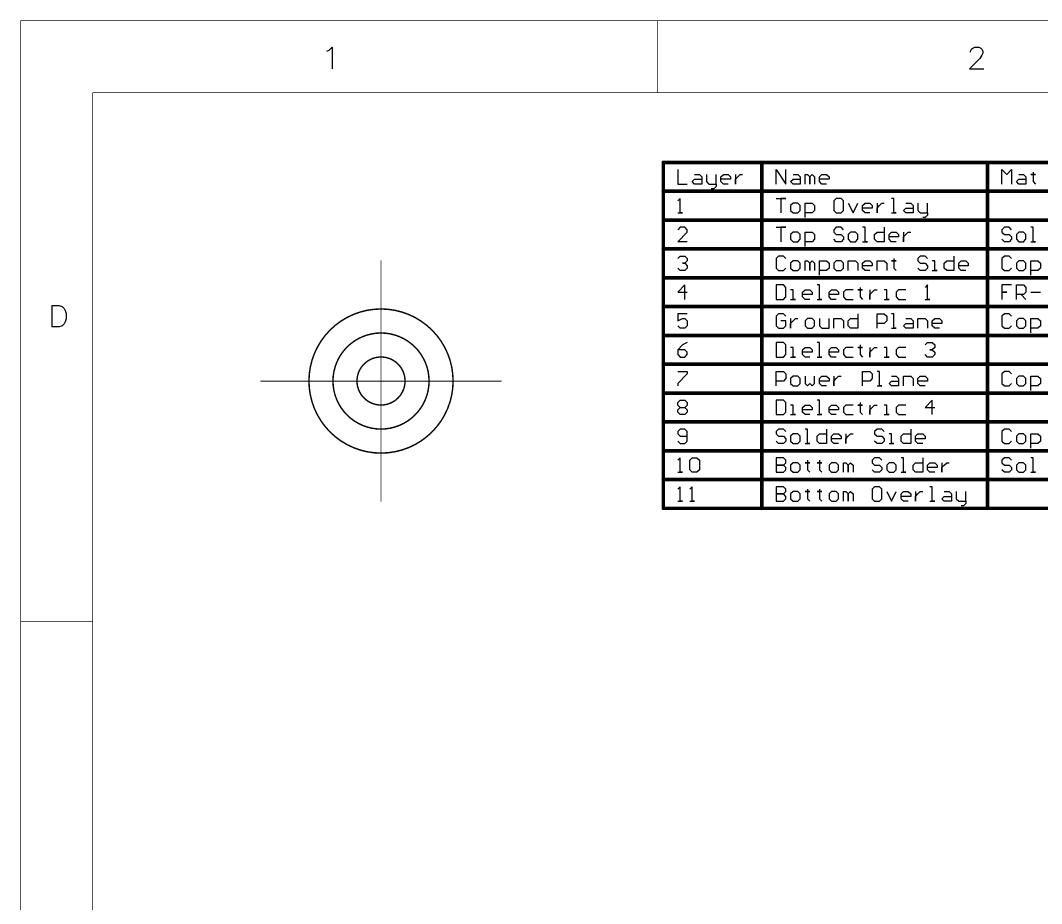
# Model space of a CAD drawing. Header units: millimetres. Extents: x 1.5 to 17.5, y 1 to 11.2.
# Drawn here: x 1.499 to 5.75, y 7.325 to 11.001 of the extents above; entities that cross this region are included whole.
import ezdxf

# ---------------------------------------------------------------- set-up
doc = ezdxf.new("R2010")
doc.units = ezdxf.units.MM
doc.header["$MEASUREMENT"] = 0
for name, color, linetype in [('Mechanical10', 56, 'Continuous'), ('Mechanical16', 56, 'Continuous'), ('TopLayer', 1, 'Continuous')]:
    doc.layers.add(name, color=color, linetype=linetype)

msp = doc.modelspace()

# ---------------------------------------------------------------- linework, layer by layer
at = {"layer": 'Mechanical10', "const_width": 0.004}
for points in [[(3, 9.5), (3, 10)], [(2.5, 9.5), (3, 9.5)], [(3, 9), (3, 9.5)], [(3, 9.5), (3.5, 9.5)]]:
    msp.add_lwpolyline(points, dxfattribs=at)
at = {"layer": 'Mechanical10'}
for points, const_width in [([(2.999, 10, 1), (3.001, 10, 1)], 0.002), ([(3.3, 9.5, 1), (2.7, 9.5, 1)], 0.006), ([(3.2, 9.5, 1), (2.8, 9.5, 1)], 0.006), ([(3.1, 9.5, 1), (2.9, 9.5, 1)], 0.006), ([(2.499, 9.5, 1), (2.501, 9.5, 1)], 0.002), ([(2.6985, 9.5, 1), (2.7015, 9.5, 1)], 0.003), ([(2.7985, 9.5, 1), (2.8015, 9.5, 1)], 0.003), ([(2.8985, 9.5, 1), (2.9015, 9.5, 1)], 0.003), ([(2.999, 9.5, 1), (3.001, 9.5, 1)], 0.002), ([(2.999, 9.5, 1), (3.001, 9.5, 1)], 0.002), ([(2.999, 9.5, 1), (3.001, 9.5, 1)], 0.002), ([(2.999, 9.5, 1), (3.001, 9.5, 1)], 0.002), ([(3.0985, 9.5, 1), (3.1015, 9.5, 1)], 0.003), ([(3.1985, 9.5, 1), (3.2015, 9.5, 1)], 0.003), ([(3.2985, 9.5, 1), (3.3015, 9.5, 1)], 0.003), ([(3.499, 9.5, 1), (3.501, 9.5, 1)], 0.002), ([(2.999, 9, 1), (3.001, 9, 1)], 0.002)]:
    msp.add_lwpolyline(points, format="xyb", close=True, dxfattribs=dict(at, const_width=const_width))
at = {"layer": 'Mechanical16'}
for p, q in [((2.7836, 10.8771), (2.7964, 10.89)), ((2.7964, 10.89), (2.7964, 10.8)), ((5.4586, 10.8814), (5.4629, 10.8857)), ((5.4629, 10.8857), (5.4714, 10.89)), ((5.4714, 10.89), (5.4886, 10.89)), ((5.4886, 10.89), (5.4971, 10.8857)), ((5.4971, 10.8857), (5.5014, 10.8814)), ((2.775, 10.8728), (2.7836, 10.8771)), ((5.4928, 10.8428), (5.45, 10.8)), ((5.4543, 10.8728), (5.4586, 10.8814)), ((5.4543, 10.8686), (5.4543, 10.8728)), ((5.5014, 10.8557), (5.4928, 10.8428)), ((5.5014, 10.8814), (5.5057, 10.8728)), ((5.5057, 10.8643), (5.5014, 10.8557)), ((5.5057, 10.8728), (5.5057, 10.8643)), ((5.45, 10.8), (5.51, 10.8)), ((1.63, 9.815), (1.63, 9.725)), ((1.63, 9.815), (1.66, 9.815)), ((1.66, 9.815), (1.6728, 9.8107)), ((1.6728, 9.8107), (1.6814, 9.8021)), ((1.6814, 9.8021), (1.6857, 9.7936)), ((1.6857, 9.7936), (1.69, 9.7807)), ((1.69, 9.7807), (1.69, 9.7593)), ((1.6814, 9.7379), (1.6728, 9.7293)), ((1.6857, 9.7464), (1.6814, 9.7379)), ((1.69, 9.7593), (1.6857, 9.7464)), ((1.66, 9.725), (1.63, 9.725)), ((1.6728, 9.7293), (1.66, 9.725))]:
    msp.add_line(p, q, dxfattribs=at)
at = {"layer": 'Mechanical16', "const_width": 0.002}
for points in [[(1.5, 11), (17.5, 11)], [(1.5, 1), (1.5, 11)], [(4.15, 10.7), (4.15, 11)], [(1.8, 10.7), (17.2, 10.7)], [(1.8, 1.3), (1.8, 10.7)], [(1.5, 8.5), (1.8, 8.5)]]:
    msp.add_lwpolyline(points, dxfattribs=at)
at = {"layer": 'Mechanical16', "const_width": 0.001}
for points in [[(1.4995, 11, 1), (1.5005, 11, 1)], [(1.4995, 11, 1), (1.5005, 11, 1)], [(4.1495, 11, 1), (4.1505, 11, 1)], [(1.7995, 10.7, 1), (1.8005, 10.7, 1)], [(1.7995, 10.7, 1), (1.8005, 10.7, 1)], [(4.1495, 10.7, 1), (4.1505, 10.7, 1)], [(1.4995, 8.5, 1), (1.5005, 8.5, 1)], [(1.7995, 8.5, 1), (1.8005, 8.5, 1)]]:
    msp.add_lwpolyline(points, format="xyb", close=True, dxfattribs=at)
at = {"layer": 'TopLayer'}
for p, q in [((4.2351, 10.38), (4.2351, 10.32)), ((4.645, 10.32), (4.645, 10.38)), ((4.645, 10.38), (4.685, 10.32)), ((4.685, 10.32), (4.685, 10.38)), ((5.5847, 10.32), (5.5847, 10.38)), ((5.5847, 10.38), (5.6047, 10.36)), ((5.6047, 10.36), (5.6247, 10.38)), ((5.6247, 10.38), (5.6247, 10.32)), ((4.2951, 10.33), (4.3051, 10.34)), ((4.3051, 10.32), (4.2951, 10.33)), ((4.3051, 10.36), (4.3251, 10.36)), ((4.3051, 10.34), (4.3351, 10.34)), ((4.3251, 10.36), (4.3351, 10.35)), ((4.3351, 10.35), (4.3351, 10.32)), ((4.355, 10.36), (4.355, 10.33)), ((4.355, 10.33), (4.365, 10.32)), ((4.395, 10.32), (4.395, 10.36)), ((4.415, 10.35), (4.425, 10.36)), ((4.415, 10.33), (4.415, 10.35)), ((4.455, 10.34), (4.415, 10.34)), ((4.425, 10.32), (4.415, 10.33)), ((4.425, 10.36), (4.445, 10.36)), ((4.445, 10.36), (4.455, 10.35)), ((4.455, 10.35), (4.455, 10.34)), ((4.475, 10.36), (4.475, 10.32)), ((4.475, 10.34), (4.485, 10.35)), ((4.475, 10.32), (4.475, 10.34)), ((4.485, 10.35), (4.495, 10.36)), ((4.495, 10.36), (4.505, 10.36)), ((4.705, 10.33), (4.715, 10.34)), ((4.715, 10.32), (4.705, 10.33)), ((4.715, 10.36), (4.735, 10.36)), ((4.715, 10.34), (4.745, 10.34)), ((4.735, 10.36), (4.745, 10.35)), ((4.745, 10.35), (4.745, 10.32)), ((4.765, 10.32), (4.765, 10.36)), ((4.765, 10.36), (4.775, 10.36)), ((4.775, 10.36), (4.785, 10.35)), ((4.785, 10.35), (4.795, 10.36)), ((4.785, 10.35), (4.785, 10.32)), ((4.785, 10.32), (4.785, 10.35)), ((4.795, 10.36), (4.8049, 10.35)), ((4.8049, 10.35), (4.8049, 10.32)), ((4.8249, 10.35), (4.8349, 10.36)), ((4.8249, 10.33), (4.8249, 10.35)), ((4.8649, 10.34), (4.8249, 10.34)), ((4.8349, 10.32), (4.8249, 10.33)), ((4.8349, 10.36), (4.8549, 10.36)), ((4.8549, 10.36), (4.8649, 10.35)), ((4.8649, 10.35), (4.8649, 10.34)), ((5.6447, 10.33), (5.6547, 10.34)), ((5.6547, 10.32), (5.6447, 10.33)), ((5.6547, 10.36), (5.6747, 10.36)), ((5.6547, 10.34), (5.6847, 10.34)), ((5.6747, 10.36), (5.6847, 10.35)), ((5.6847, 10.35), (5.6847, 10.32)), ((5.7147, 10.36), (5.7047, 10.36)), ((5.7047, 10.36), (5.7247, 10.36)), ((5.7147, 10.37), (5.7147, 10.36)), ((5.7247, 10.36), (5.7147, 10.36)), ((5.7147, 10.36), (5.7147, 10.33)), ((5.7147, 10.33), (5.7247, 10.32)), ((4.2351, 10.32), (4.2751, 10.32)), ((4.3351, 10.32), (4.3051, 10.32)), ((4.365, 10.32), (4.395, 10.32)), ((4.385, 10.3), (4.375, 10.3)), ((4.395, 10.31), (4.385, 10.3)), ((4.395, 10.32), (4.395, 10.31)), ((4.445, 10.32), (4.425, 10.32)), ((4.745, 10.32), (4.715, 10.32)), ((4.8549, 10.32), (4.8349, 10.32)), ((5.6847, 10.32), (5.6547, 10.32)), ((4.2451, 10.26), (4.2351, 10.25)), ((4.2451, 10.2), (4.2451, 10.26)), ((4.645, 10.26), (4.685, 10.26)), ((4.685, 10.26), (4.665, 10.26)), ((4.665, 10.26), (4.665, 10.2)), ((4.8949, 10.26), (4.8849, 10.25)), ((4.8849, 10.25), (4.8849, 10.21)), ((4.9149, 10.26), (4.8949, 10.26)), ((4.9249, 10.25), (4.9149, 10.26)), ((4.9249, 10.21), (4.9249, 10.25)), ((5.1348, 10.26), (5.1248, 10.26)), ((5.1348, 10.2), (5.1348, 10.26)), ((4.715, 10.24), (4.705, 10.23)), ((4.705, 10.23), (4.705, 10.21)), ((4.705, 10.21), (4.715, 10.2)), ((4.735, 10.24), (4.715, 10.24)), ((4.745, 10.23), (4.735, 10.24)), ((4.735, 10.2), (4.745, 10.21)), ((4.745, 10.21), (4.745, 10.23)), ((4.765, 10.18), (4.765, 10.24)), ((4.765, 10.24), (4.795, 10.24)), ((4.795, 10.24), (4.8049, 10.23)), ((4.8049, 10.21), (4.795, 10.2)), ((4.8049, 10.23), (4.8049, 10.21)), ((4.8849, 10.21), (4.8949, 10.2)), ((4.9149, 10.2), (4.9249, 10.21)), ((4.9449, 10.24), (4.9649, 10.2)), ((4.9649, 10.2), (4.9849, 10.24)), ((5.0049, 10.23), (5.0149, 10.24)), ((5.0049, 10.21), (5.0049, 10.23)), ((5.0449, 10.22), (5.0049, 10.22)), ((5.0149, 10.2), (5.0049, 10.21)), ((5.0149, 10.24), (5.0349, 10.24)), ((5.0349, 10.24), (5.0449, 10.23)), ((5.0449, 10.23), (5.0449, 10.22)), ((5.0649, 10.24), (5.0649, 10.2)), ((5.0649, 10.22), (5.0749, 10.23)), ((5.0649, 10.2), (5.0649, 10.22)), ((5.0749, 10.23), (5.0849, 10.24)), ((5.0849, 10.24), (5.0949, 10.24)), ((5.1748, 10.21), (5.1848, 10.22)), ((5.1848, 10.2), (5.1748, 10.21)), ((5.1848, 10.24), (5.2048, 10.24)), ((5.1848, 10.22), (5.2148, 10.22)), ((5.2048, 10.24), (5.2148, 10.23)), ((5.2148, 10.23), (5.2148, 10.2)), ((5.2348, 10.24), (5.2348, 10.21)), ((5.2348, 10.21), (5.2448, 10.2)), ((5.2748, 10.2), (5.2748, 10.24)), ((4.2351, 10.2), (4.2551, 10.2)), ((4.2551, 10.2), (4.2451, 10.2)), ((4.715, 10.2), (4.735, 10.2)), ((4.795, 10.2), (4.765, 10.2)), ((4.8949, 10.2), (4.9149, 10.2)), ((5.0349, 10.2), (5.0149, 10.2)), ((5.1248, 10.2), (5.1448, 10.2)), ((5.1448, 10.2), (5.1348, 10.2)), ((5.2148, 10.2), (5.1848, 10.2)), ((5.2448, 10.2), (5.2748, 10.2)), ((5.2648, 10.18), (5.2548, 10.18)), ((5.2748, 10.19), (5.2648, 10.18)), ((5.2748, 10.2), (5.2748, 10.19)), ((4.2451, 10.14), (4.2351, 10.13)), ((4.2351, 10.08), (4.2751, 10.12)), ((4.2651, 10.14), (4.2451, 10.14)), ((4.2751, 10.13), (4.2651, 10.14)), ((4.2751, 10.12), (4.2751, 10.13)), ((4.645, 10.14), (4.685, 10.14)), ((4.685, 10.14), (4.665, 10.14)), ((4.665, 10.14), (4.665, 10.08)), ((4.715, 10.12), (4.705, 10.11)), ((4.735, 10.12), (4.715, 10.12)), ((4.745, 10.11), (4.735, 10.12)), ((4.765, 10.06), (4.765, 10.12)), ((4.765, 10.12), (4.795, 10.12)), ((4.795, 10.12), (4.8049, 10.11)), ((4.8949, 10.14), (4.8849, 10.13)), ((4.8849, 10.13), (4.8849, 10.12)), ((4.8849, 10.12), (4.8949, 10.11)), ((4.9149, 10.14), (4.8949, 10.14)), ((4.9249, 10.13), (4.9149, 10.14)), ((4.9549, 10.12), (4.9449, 10.11)), ((4.9749, 10.12), (4.9549, 10.12)), ((4.9849, 10.11), (4.9749, 10.12)), ((5.0149, 10.14), (5.0049, 10.14)), ((5.0149, 10.08), (5.0149, 10.14)), ((5.0549, 10.11), (5.0649, 10.12)), ((5.0649, 10.12), (5.0949, 10.12)), ((5.0949, 10.14), (5.0949, 10.08)), ((5.1148, 10.11), (5.1248, 10.12)), ((5.1248, 10.12), (5.1448, 10.12)), ((5.1448, 10.12), (5.1548, 10.11)), ((5.1748, 10.12), (5.1748, 10.08)), ((5.1848, 10.11), (5.1948, 10.12)), ((5.1948, 10.12), (5.2048, 10.12)), ((5.5947, 10.14), (5.5847, 10.13)), ((5.5847, 10.13), (5.5847, 10.12)), ((5.5847, 10.12), (5.5947, 10.11)), ((5.6147, 10.14), (5.5947, 10.14)), ((5.6247, 10.13), (5.6147, 10.14)), ((5.6547, 10.12), (5.6447, 10.11)), ((5.6747, 10.12), (5.6547, 10.12)), ((5.6847, 10.11), (5.6747, 10.12)), ((5.7147, 10.14), (5.7047, 10.14)), ((5.7147, 10.08), (5.7147, 10.14)), ((4.2751, 10.08), (4.2351, 10.08)), ((4.705, 10.11), (4.705, 10.09)), ((4.705, 10.09), (4.715, 10.08)), ((4.715, 10.08), (4.735, 10.08)), ((4.735, 10.08), (4.745, 10.09)), ((4.745, 10.09), (4.745, 10.11)), ((4.795, 10.08), (4.765, 10.08)), ((4.8049, 10.09), (4.795, 10.08)), ((4.8049, 10.11), (4.8049, 10.09)), ((4.8949, 10.08), (4.8849, 10.09)), ((4.8949, 10.11), (4.9149, 10.11)), ((4.9149, 10.08), (4.8949, 10.08)), ((4.9149, 10.11), (4.9249, 10.1)), ((4.9249, 10.09), (4.9149, 10.08)), ((4.9249, 10.1), (4.9249, 10.09)), ((4.9449, 10.11), (4.9449, 10.09)), ((4.9449, 10.09), (4.9549, 10.08)), ((4.9549, 10.08), (4.9749, 10.08)), ((4.9749, 10.08), (4.9849, 10.09)), ((4.9849, 10.09), (4.9849, 10.11)), ((5.0049, 10.08), (5.0249, 10.08)), ((5.0249, 10.08), (5.0149, 10.08)), ((5.0549, 10.09), (5.0549, 10.11)), ((5.0649, 10.08), (5.0549, 10.09)), ((5.0949, 10.08), (5.0649, 10.08)), ((5.1148, 10.09), (5.1148, 10.11)), ((5.1548, 10.1), (5.1148, 10.1)), ((5.1248, 10.08), (5.1148, 10.09)), ((5.1448, 10.08), (5.1248, 10.08)), ((5.1548, 10.11), (5.1548, 10.1)), ((5.1748, 10.1), (5.1848, 10.11)), ((5.1748, 10.08), (5.1748, 10.1)), ((5.5947, 10.08), (5.5847, 10.09)), ((5.5947, 10.11), (5.6147, 10.11)), ((5.6147, 10.08), (5.5947, 10.08)), ((5.6147, 10.11), (5.6247, 10.1)), ((5.6247, 10.09), (5.6147, 10.08)), ((5.6247, 10.1), (5.6247, 10.09)), ((5.6447, 10.11), (5.6447, 10.09)), ((5.6447, 10.09), (5.6547, 10.08)), ((5.6547, 10.08), (5.6747, 10.08)), ((5.6747, 10.08), (5.6847, 10.09)), ((5.6847, 10.09), (5.6847, 10.11)), ((5.7047, 10.08), (5.7247, 10.08)), ((5.7247, 10.08), (5.7147, 10.08)), ((4.2351, 10.01), (4.2451, 10.02)), ((4.2451, 10.02), (4.2651, 10.02)), ((4.2651, 9.99), (4.2551, 9.99)), ((4.2551, 9.99), (4.2651, 9.99)), ((4.2651, 10.02), (4.2751, 10.01)), ((4.2751, 10), (4.2651, 9.99)), ((4.2651, 9.99), (4.2751, 9.98)), ((4.2751, 10.01), (4.2751, 10)), ((4.655, 10.02), (4.645, 10.01)), ((4.645, 10.01), (4.645, 9.97)), ((4.675, 10.02), (4.655, 10.02)), ((4.685, 10.01), (4.675, 10.02)), ((4.715, 10), (4.705, 9.99)), ((4.705, 9.99), (4.705, 9.97)), ((4.735, 10), (4.715, 10)), ((4.745, 9.99), (4.735, 10)), ((4.745, 9.97), (4.745, 9.99)), ((4.765, 9.96), (4.765, 10)), ((4.765, 10), (4.775, 10)), ((4.775, 10), (4.785, 9.99)), ((4.785, 9.99), (4.795, 10)), ((4.785, 9.99), (4.785, 9.96)), ((4.785, 9.96), (4.785, 9.99)), ((4.795, 10), (4.8049, 9.99)), ((4.8049, 9.99), (4.8049, 9.96)), ((4.8249, 9.94), (4.8249, 10)), ((4.8249, 10), (4.8549, 10)), ((4.8549, 10), (4.8649, 9.99)), ((4.8649, 9.99), (4.8649, 9.97)), ((4.8949, 10), (4.8849, 9.99)), ((4.8849, 9.99), (4.8849, 9.97)), ((4.9149, 10), (4.8949, 10)), ((4.9249, 9.99), (4.9149, 10)), ((4.9249, 9.97), (4.9249, 9.99)), ((4.9449, 9.96), (4.9449, 10)), ((4.9449, 10), (4.9749, 10)), ((4.9749, 10), (4.9849, 9.99)), ((4.9849, 9.99), (4.9849, 9.96)), ((5.0049, 9.99), (5.0149, 10)), ((5.0049, 9.97), (5.0049, 9.99)), ((5.0149, 10), (5.0349, 10)), ((5.0349, 10), (5.0449, 9.99)), ((5.0449, 9.99), (5.0449, 9.98)), ((5.0649, 9.96), (5.0649, 10)), ((5.0649, 10), (5.0949, 10)), ((5.0949, 10), (5.1049, 9.99)), ((5.1049, 9.99), (5.1049, 9.96)), ((5.1348, 10), (5.1248, 10)), ((5.1248, 10), (5.1448, 10)), ((5.1348, 10.01), (5.1348, 10)), ((5.1448, 10), (5.1348, 10)), ((5.1348, 10), (5.1348, 9.97)), ((5.2448, 10.02), (5.2348, 10.01)), ((5.2348, 10.01), (5.2348, 10)), ((5.2348, 10), (5.2448, 9.99)), ((5.2648, 10.02), (5.2448, 10.02)), ((5.2448, 9.99), (5.2648, 9.99)), ((5.2748, 10.01), (5.2648, 10.02)), ((5.2648, 9.99), (5.2748, 9.98)), ((5.3048, 10), (5.2948, 10)), ((5.3048, 9.96), (5.3048, 10)), ((5.3448, 9.99), (5.3548, 10)), ((5.3448, 9.97), (5.3448, 9.99)), ((5.3548, 10), (5.3848, 10)), ((5.3848, 10.02), (5.3848, 9.96)), ((5.4048, 9.99), (5.4148, 10)), ((5.4048, 9.97), (5.4048, 9.99)), ((5.4148, 10), (5.4347, 10)), ((5.4347, 10), (5.4447, 9.99)), ((5.4447, 9.99), (5.4447, 9.98)), ((5.5947, 10.02), (5.5847, 10.01)), ((5.5847, 10.01), (5.5847, 9.97)), ((5.6147, 10.02), (5.5947, 10.02)), ((5.6247, 10.01), (5.6147, 10.02)), ((5.6547, 10), (5.6447, 9.99)), ((5.6447, 9.99), (5.6447, 9.97)), ((5.6747, 10), (5.6547, 10)), ((5.6847, 9.99), (5.6747, 10)), ((5.6847, 9.97), (5.6847, 9.99)), ((5.7047, 9.94), (5.7047, 10)), ((5.7047, 10), (5.7347, 10)), ((5.7347, 10), (5.7447, 9.99)), ((5.7447, 9.99), (5.7447, 9.97)), ((4.2451, 9.96), (4.2351, 9.97)), ((4.2651, 9.96), (4.2451, 9.96)), ((4.2751, 9.97), (4.2651, 9.96)), ((4.2751, 9.98), (4.2751, 9.97)), ((4.645, 9.97), (4.655, 9.96)), ((4.655, 9.96), (4.675, 9.96)), ((4.675, 9.96), (4.685, 9.97)), ((4.705, 9.97), (4.715, 9.96)), ((4.715, 9.96), (4.735, 9.96)), ((4.735, 9.96), (4.745, 9.97)), ((4.8549, 9.96), (4.8249, 9.96)), ((4.8649, 9.97), (4.8549, 9.96)), ((4.8849, 9.97), (4.8949, 9.96)), ((4.8949, 9.96), (4.9149, 9.96)), ((4.9149, 9.96), (4.9249, 9.97)), ((5.0449, 9.98), (5.0049, 9.98)), ((5.0149, 9.96), (5.0049, 9.97)), ((5.0349, 9.96), (5.0149, 9.96)), ((5.1348, 9.97), (5.1448, 9.96)), ((5.2448, 9.96), (5.2348, 9.97)), ((5.2648, 9.96), (5.2448, 9.96)), ((5.2748, 9.97), (5.2648, 9.96)), ((5.2748, 9.98), (5.2748, 9.97)), ((5.2948, 9.96), (5.3148, 9.96)), ((5.3148, 9.96), (5.3048, 9.96)), ((5.3548, 9.96), (5.3448, 9.97)), ((5.3848, 9.96), (5.3548, 9.96)), ((5.4447, 9.98), (5.4048, 9.98)), ((5.4148, 9.96), (5.4048, 9.97)), ((5.4347, 9.96), (5.4148, 9.96)), ((5.5847, 9.97), (5.5947, 9.96)), ((5.5947, 9.96), (5.6147, 9.96)), ((5.6147, 9.96), (5.6247, 9.97)), ((5.6447, 9.97), (5.6547, 9.96)), ((5.6547, 9.96), (5.6747, 9.96)), ((5.6747, 9.96), (5.6847, 9.97)), ((5.7347, 9.96), (5.7047, 9.96)), ((5.7447, 9.97), (5.7347, 9.96)), ((4.2651, 9.9), (4.2351, 9.87)), ((4.2351, 9.87), (4.2751, 9.87)), ((4.2651, 9.84), (4.2651, 9.9)), ((4.645, 9.9), (4.645, 9.84)), ((4.675, 9.9), (4.645, 9.9)), ((4.685, 9.89), (4.675, 9.9)), ((4.685, 9.85), (4.685, 9.89)), ((4.715, 9.88), (4.705, 9.88)), ((4.715, 9.84), (4.715, 9.88)), ((4.755, 9.87), (4.765, 9.88)), ((4.755, 9.85), (4.755, 9.87)), ((4.765, 9.88), (4.785, 9.88)), ((4.785, 9.88), (4.795, 9.87)), ((4.795, 9.87), (4.795, 9.86)), ((4.8249, 9.9), (4.8149, 9.9)), ((4.8249, 9.84), (4.8249, 9.9)), ((4.8649, 9.87), (4.8749, 9.88)), ((4.8649, 9.85), (4.8649, 9.87)), ((4.8749, 9.88), (4.8949, 9.88)), ((4.8949, 9.88), (4.9049, 9.87)), ((4.9049, 9.87), (4.9049, 9.86)), ((4.9349, 9.88), (4.9249, 9.87)), ((4.9249, 9.87), (4.9249, 9.85)), ((4.9649, 9.88), (4.9349, 9.88)), ((4.9949, 9.88), (4.9849, 9.88)), ((4.9849, 9.88), (5.0049, 9.88)), ((4.9949, 9.89), (4.9949, 9.88)), ((5.0049, 9.88), (4.9949, 9.88)), ((4.9949, 9.88), (4.9949, 9.85)), ((5.0349, 9.88), (5.0349, 9.84)), ((5.0349, 9.86), (5.0449, 9.87)), ((5.0449, 9.87), (5.0549, 9.88)), ((5.0549, 9.88), (5.0649, 9.88)), ((5.1049, 9.88), (5.0949, 9.88)), ((5.1049, 9.84), (5.1049, 9.88)), ((5.1548, 9.88), (5.1448, 9.87)), ((5.1448, 9.87), (5.1448, 9.85)), ((5.1848, 9.88), (5.1548, 9.88)), ((5.2748, 9.9), (5.2648, 9.89)), ((5.2748, 9.84), (5.2748, 9.9)), ((5.6247, 9.9), (5.5847, 9.9)), ((5.5847, 9.9), (5.5847, 9.87)), ((5.5847, 9.87), (5.6047, 9.87)), ((5.6047, 9.87), (5.5847, 9.87)), ((5.5847, 9.87), (5.5847, 9.84)), ((5.6447, 9.84), (5.6447, 9.9)), ((5.6447, 9.9), (5.6747, 9.9)), ((5.6747, 9.9), (5.6847, 9.89)), ((5.6847, 9.87), (5.6747, 9.86)), ((5.6847, 9.89), (5.6847, 9.87)), ((5.7047, 9.87), (5.7447, 9.87)), ((4.645, 9.84), (4.675, 9.84)), ((4.675, 9.84), (4.685, 9.85)), ((4.705, 9.84), (4.725, 9.84)), ((4.725, 9.84), (4.715, 9.84)), ((4.795, 9.86), (4.755, 9.86)), ((4.765, 9.84), (4.755, 9.85)), ((4.785, 9.84), (4.765, 9.84)), ((4.8149, 9.84), (4.8349, 9.84)), ((4.8349, 9.84), (4.8249, 9.84)), ((4.9049, 9.86), (4.8649, 9.86)), ((4.8749, 9.84), (4.8649, 9.85)), ((4.8949, 9.84), (4.8749, 9.84)), ((4.9249, 9.85), (4.9349, 9.84)), ((4.9349, 9.84), (4.9649, 9.84)), ((4.9949, 9.85), (5.0049, 9.84)), ((5.0349, 9.84), (5.0349, 9.86)), ((5.0949, 9.84), (5.1148, 9.84)), ((5.1148, 9.84), (5.1049, 9.84)), ((5.1448, 9.85), (5.1548, 9.84)), ((5.1548, 9.84), (5.1848, 9.84)), ((5.2648, 9.84), (5.2848, 9.84)), ((5.2848, 9.84), (5.2748, 9.84)), ((5.6747, 9.86), (5.6447, 9.86)), ((5.6647, 9.86), (5.6847, 9.84)), ((4.2751, 9.78), (4.2351, 9.78)), ((4.2351, 9.78), (4.2351, 9.75)), ((4.655, 9.78), (4.645, 9.77)), ((4.675, 9.78), (4.655, 9.78)), ((4.685, 9.77), (4.675, 9.78)), ((4.9849, 9.78), (4.9849, 9.72)), ((5.0649, 9.72), (5.0649, 9.78)), ((5.0649, 9.78), (5.0949, 9.78)), ((5.0949, 9.78), (5.1049, 9.77)), ((5.1348, 9.78), (5.1248, 9.78)), ((5.1348, 9.72), (5.1348, 9.78)), ((5.5947, 9.78), (5.5847, 9.77)), ((5.6147, 9.78), (5.5947, 9.78)), ((5.6247, 9.77), (5.6147, 9.78)), ((4.2351, 9.75), (4.2551, 9.76)), ((4.2551, 9.76), (4.2651, 9.76)), ((4.2651, 9.76), (4.2751, 9.75)), ((4.2751, 9.75), (4.2751, 9.73)), ((4.645, 9.77), (4.645, 9.73)), ((4.685, 9.75), (4.665, 9.75)), ((4.685, 9.73), (4.685, 9.75)), ((4.705, 9.76), (4.705, 9.72)), ((4.705, 9.74), (4.715, 9.75)), ((4.705, 9.72), (4.705, 9.74)), ((4.715, 9.75), (4.725, 9.76)), ((4.725, 9.76), (4.735, 9.76)), ((4.775, 9.76), (4.765, 9.75)), ((4.765, 9.75), (4.765, 9.73)), ((4.795, 9.76), (4.775, 9.76)), ((4.8049, 9.75), (4.795, 9.76)), ((4.8049, 9.73), (4.8049, 9.75)), ((4.8249, 9.76), (4.8249, 9.73)), ((4.8649, 9.72), (4.8649, 9.76)), ((4.8849, 9.72), (4.8849, 9.76)), ((4.8849, 9.76), (4.9149, 9.76)), ((4.9149, 9.76), (4.9249, 9.75)), ((4.9249, 9.75), (4.9249, 9.72)), ((4.9449, 9.75), (4.9549, 9.76)), ((4.9449, 9.73), (4.9449, 9.75)), ((4.9549, 9.76), (4.9849, 9.76)), ((5.0949, 9.74), (5.0649, 9.74)), ((5.1049, 9.75), (5.0949, 9.74)), ((5.1049, 9.77), (5.1049, 9.75)), ((5.1748, 9.73), (5.1848, 9.74)), ((5.1848, 9.76), (5.2048, 9.76)), ((5.1848, 9.74), (5.2148, 9.74)), ((5.2048, 9.76), (5.2148, 9.75)), ((5.2148, 9.75), (5.2148, 9.72)), ((5.2348, 9.72), (5.2348, 9.76)), ((5.2348, 9.76), (5.2648, 9.76)), ((5.2648, 9.76), (5.2748, 9.75)), ((5.2748, 9.75), (5.2748, 9.72)), ((5.2948, 9.75), (5.3048, 9.76)), ((5.2948, 9.73), (5.2948, 9.75)), ((5.3348, 9.74), (5.2948, 9.74)), ((5.3048, 9.76), (5.3248, 9.76)), ((5.3248, 9.76), (5.3348, 9.75)), ((5.3348, 9.75), (5.3348, 9.74)), ((5.5847, 9.77), (5.5847, 9.73)), ((5.6547, 9.76), (5.6447, 9.75)), ((5.6447, 9.75), (5.6447, 9.73)), ((5.6747, 9.76), (5.6547, 9.76)), ((5.6847, 9.75), (5.6747, 9.76)), ((5.6847, 9.73), (5.6847, 9.75)), ((5.7047, 9.7), (5.7047, 9.76)), ((5.7047, 9.76), (5.7347, 9.76)), ((5.7347, 9.76), (5.7447, 9.75)), ((5.7447, 9.75), (5.7447, 9.73)), ((4.2451, 9.72), (4.2351, 9.73)), ((4.2651, 9.72), (4.2451, 9.72)), ((4.2751, 9.73), (4.2651, 9.72)), ((4.645, 9.73), (4.655, 9.72)), ((4.655, 9.72), (4.675, 9.72)), ((4.675, 9.72), (4.685, 9.73)), ((4.765, 9.73), (4.775, 9.72)), ((4.775, 9.72), (4.795, 9.72)), ((4.795, 9.72), (4.8049, 9.73)), ((4.8249, 9.73), (4.8349, 9.72)), ((4.8349, 9.72), (4.8649, 9.72)), ((4.9549, 9.72), (4.9449, 9.73)), ((4.9849, 9.72), (4.9549, 9.72)), ((5.1248, 9.72), (5.1448, 9.72)), ((5.1448, 9.72), (5.1348, 9.72)), ((5.1848, 9.72), (5.1748, 9.73)), ((5.2148, 9.72), (5.1848, 9.72)), ((5.3048, 9.72), (5.2948, 9.73)), ((5.3248, 9.72), (5.3048, 9.72)), ((5.5847, 9.73), (5.5947, 9.72)), ((5.5947, 9.72), (5.6147, 9.72)), ((5.6147, 9.72), (5.6247, 9.73)), ((5.6447, 9.73), (5.6547, 9.72)), ((5.6547, 9.72), (5.6747, 9.72)), ((5.6747, 9.72), (5.6847, 9.73)), ((5.7347, 9.72), (5.7047, 9.72)), ((5.7447, 9.73), (5.7347, 9.72)), ((4.2551, 9.65), (4.2351, 9.63)), ((4.2751, 9.66), (4.2551, 9.65)), ((4.645, 9.66), (4.645, 9.6)), ((4.675, 9.66), (4.645, 9.66)), ((4.685, 9.65), (4.675, 9.66)), ((4.685, 9.61), (4.685, 9.65)), ((4.8249, 9.66), (4.8149, 9.66)), ((4.8249, 9.6), (4.8249, 9.66)), ((4.9949, 9.65), (4.9949, 9.64)), ((5.2648, 9.65), (5.2748, 9.66)), ((5.2748, 9.66), (5.2948, 9.66)), ((5.2948, 9.66), (5.3048, 9.65)), ((5.3048, 9.65), (5.3048, 9.64)), ((4.2351, 9.63), (4.2351, 9.61)), ((4.2651, 9.63), (4.2351, 9.63)), ((4.2351, 9.61), (4.2451, 9.6)), ((4.2751, 9.62), (4.2651, 9.63)), ((4.2651, 9.6), (4.2751, 9.61)), ((4.2751, 9.61), (4.2751, 9.62)), ((4.675, 9.6), (4.685, 9.61)), ((4.715, 9.64), (4.705, 9.64)), ((4.715, 9.6), (4.715, 9.64)), ((4.755, 9.63), (4.765, 9.64)), ((4.755, 9.61), (4.755, 9.63)), ((4.795, 9.62), (4.755, 9.62)), ((4.765, 9.6), (4.755, 9.61)), ((4.765, 9.64), (4.785, 9.64)), ((4.785, 9.64), (4.795, 9.63)), ((4.795, 9.63), (4.795, 9.62)), ((4.8649, 9.63), (4.8749, 9.64)), ((4.8649, 9.61), (4.8649, 9.63)), ((4.9049, 9.62), (4.8649, 9.62)), ((4.8749, 9.6), (4.8649, 9.61)), ((4.8749, 9.64), (4.8949, 9.64)), ((4.8949, 9.64), (4.9049, 9.63)), ((4.9049, 9.63), (4.9049, 9.62)), ((4.9349, 9.64), (4.9249, 9.63)), ((4.9249, 9.63), (4.9249, 9.61)), ((4.9249, 9.61), (4.9349, 9.6)), ((4.9649, 9.64), (4.9349, 9.64)), ((4.9949, 9.64), (4.9849, 9.64)), ((4.9849, 9.64), (5.0049, 9.64)), ((5.0049, 9.64), (4.9949, 9.64)), ((4.9949, 9.64), (4.9949, 9.61)), ((4.9949, 9.61), (5.0049, 9.6)), ((5.0349, 9.64), (5.0349, 9.6)), ((5.0349, 9.62), (5.0449, 9.63)), ((5.0349, 9.6), (5.0349, 9.62)), ((5.0449, 9.63), (5.0549, 9.64)), ((5.0549, 9.64), (5.0649, 9.64)), ((5.1049, 9.64), (5.0949, 9.64)), ((5.1049, 9.6), (5.1049, 9.64)), ((5.1548, 9.64), (5.1448, 9.63)), ((5.1448, 9.63), (5.1448, 9.61)), ((5.1448, 9.61), (5.1548, 9.6)), ((5.1848, 9.64), (5.1548, 9.64)), ((5.2748, 9.6), (5.2648, 9.61)), ((5.2948, 9.63), (5.2848, 9.63)), ((5.2848, 9.63), (5.2948, 9.63)), ((5.3048, 9.64), (5.2948, 9.63)), ((5.2948, 9.63), (5.3048, 9.62)), ((5.3048, 9.61), (5.2948, 9.6)), ((5.3048, 9.62), (5.3048, 9.61)), ((4.2451, 9.6), (4.2651, 9.6)), ((4.645, 9.6), (4.675, 9.6)), ((4.705, 9.6), (4.725, 9.6)), ((4.725, 9.6), (4.715, 9.6)), ((4.785, 9.6), (4.765, 9.6)), ((4.8149, 9.6), (4.8349, 9.6)), ((4.8349, 9.6), (4.8249, 9.6)), ((4.8949, 9.6), (4.8749, 9.6)), ((4.9349, 9.6), (4.9649, 9.6)), ((5.0949, 9.6), (5.1148, 9.6)), ((5.1148, 9.6), (5.1049, 9.6)), ((5.1548, 9.6), (5.1848, 9.6)), ((5.2948, 9.6), (5.2748, 9.6)), ((4.2351, 9.54), (4.2751, 9.54)), ((4.2751, 9.53), (4.2351, 9.49)), ((4.2751, 9.54), (4.2751, 9.53)), ((4.645, 9.48), (4.645, 9.54)), ((4.645, 9.54), (4.675, 9.54)), ((4.675, 9.54), (4.685, 9.53)), ((4.685, 9.53), (4.685, 9.51)), ((5.0049, 9.48), (5.0049, 9.54)), ((5.0049, 9.54), (5.0349, 9.54)), ((5.0349, 9.54), (5.0449, 9.53)), ((5.0449, 9.53), (5.0449, 9.51)), ((5.0749, 9.54), (5.0649, 9.54)), ((5.0749, 9.48), (5.0749, 9.54)), ((5.5947, 9.54), (5.5847, 9.53)), ((5.5847, 9.53), (5.5847, 9.49)), ((5.6147, 9.54), (5.5947, 9.54)), ((5.6247, 9.53), (5.6147, 9.54)), ((4.2351, 9.49), (4.2351, 9.48)), ((4.675, 9.5), (4.645, 9.5)), ((4.685, 9.51), (4.675, 9.5)), ((4.715, 9.52), (4.705, 9.51)), ((4.705, 9.51), (4.705, 9.49)), ((4.705, 9.49), (4.715, 9.48)), ((4.735, 9.52), (4.715, 9.52)), ((4.715, 9.48), (4.735, 9.48)), ((4.745, 9.51), (4.735, 9.52)), ((4.735, 9.48), (4.745, 9.49)), ((4.745, 9.49), (4.745, 9.51)), ((4.765, 9.52), (4.765, 9.49)), ((4.765, 9.49), (4.775, 9.48)), ((4.775, 9.48), (4.785, 9.49)), ((4.785, 9.49), (4.795, 9.48)), ((4.795, 9.48), (4.8049, 9.49)), ((4.8049, 9.49), (4.8049, 9.52)), ((4.8249, 9.51), (4.8349, 9.52)), ((4.8249, 9.49), (4.8249, 9.51)), ((4.8649, 9.5), (4.8249, 9.5)), ((4.8349, 9.48), (4.8249, 9.49)), ((4.8349, 9.52), (4.8549, 9.52)), ((4.8549, 9.48), (4.8349, 9.48)), ((4.8549, 9.52), (4.8649, 9.51)), ((4.8649, 9.51), (4.8649, 9.5)), ((4.8849, 9.52), (4.8849, 9.48)), ((4.8849, 9.5), (4.8949, 9.51)), ((4.8849, 9.48), (4.8849, 9.5)), ((4.8949, 9.51), (4.9049, 9.52)), ((4.9049, 9.52), (4.9149, 9.52)), ((5.0349, 9.5), (5.0049, 9.5)), ((5.0449, 9.51), (5.0349, 9.5)), ((5.0649, 9.48), (5.0849, 9.48)), ((5.0849, 9.48), (5.0749, 9.48)), ((5.1148, 9.49), (5.1248, 9.5)), ((5.1248, 9.48), (5.1148, 9.49)), ((5.1248, 9.52), (5.1448, 9.52)), ((5.1248, 9.5), (5.1548, 9.5)), ((5.1548, 9.48), (5.1248, 9.48)), ((5.1448, 9.52), (5.1548, 9.51)), ((5.1548, 9.51), (5.1548, 9.48)), ((5.1748, 9.48), (5.1748, 9.52)), ((5.1748, 9.52), (5.2048, 9.52)), ((5.2048, 9.52), (5.2148, 9.51)), ((5.2148, 9.51), (5.2148, 9.48)), ((5.2348, 9.51), (5.2448, 9.52)), ((5.2348, 9.49), (5.2348, 9.51)), ((5.2748, 9.5), (5.2348, 9.5)), ((5.2448, 9.48), (5.2348, 9.49)), ((5.2448, 9.52), (5.2648, 9.52)), ((5.2648, 9.48), (5.2448, 9.48)), ((5.2648, 9.52), (5.2748, 9.51)), ((5.2748, 9.51), (5.2748, 9.5)), ((5.5847, 9.49), (5.5947, 9.48)), ((5.5947, 9.48), (5.6147, 9.48)), ((5.6147, 9.48), (5.6247, 9.49)), ((5.6547, 9.52), (5.6447, 9.51)), ((5.6447, 9.51), (5.6447, 9.49)), ((5.6447, 9.49), (5.6547, 9.48)), ((5.6747, 9.52), (5.6547, 9.52)), ((5.6547, 9.48), (5.6747, 9.48)), ((5.6847, 9.51), (5.6747, 9.52)), ((5.6747, 9.48), (5.6847, 9.49)), ((5.6847, 9.49), (5.6847, 9.51)), ((5.7047, 9.46), (5.7047, 9.52)), ((5.7047, 9.52), (5.7347, 9.52)), ((5.7347, 9.48), (5.7047, 9.48)), ((5.7347, 9.52), (5.7447, 9.51)), ((5.7447, 9.49), (5.7347, 9.48)), ((5.7447, 9.51), (5.7447, 9.49)), ((4.2351, 9.41), (4.2451, 9.42)), ((4.2351, 9.4), (4.2351, 9.41)), ((4.2451, 9.39), (4.2351, 9.4)), ((4.2451, 9.42), (4.2651, 9.42)), ((4.2651, 9.42), (4.2751, 9.41)), ((4.2751, 9.4), (4.2651, 9.39)), ((4.2751, 9.41), (4.2751, 9.4)), ((4.645, 9.42), (4.645, 9.36)), ((4.675, 9.42), (4.645, 9.42)), ((4.685, 9.41), (4.675, 9.42)), ((4.685, 9.37), (4.685, 9.41)), ((4.715, 9.4), (4.705, 9.4)), ((4.715, 9.36), (4.715, 9.4)), ((4.755, 9.39), (4.765, 9.4)), ((4.765, 9.4), (4.785, 9.4)), ((4.785, 9.4), (4.795, 9.39)), ((4.8249, 9.42), (4.8149, 9.42)), ((4.8249, 9.36), (4.8249, 9.42)), ((4.8649, 9.39), (4.8749, 9.4)), ((4.8749, 9.4), (4.8949, 9.4)), ((4.8949, 9.4), (4.9049, 9.39)), ((4.9349, 9.4), (4.9249, 9.39)), ((4.9649, 9.4), (4.9349, 9.4)), ((4.9949, 9.4), (4.9849, 9.4)), ((4.9849, 9.4), (5.0049, 9.4)), ((4.9949, 9.41), (4.9949, 9.4)), ((5.0049, 9.4), (4.9949, 9.4)), ((4.9949, 9.4), (4.9949, 9.37)), ((5.0349, 9.4), (5.0349, 9.36)), ((5.0449, 9.39), (5.0549, 9.4)), ((5.0549, 9.4), (5.0649, 9.4)), ((5.1049, 9.4), (5.0949, 9.4)), ((5.1049, 9.36), (5.1049, 9.4)), ((5.1548, 9.4), (5.1448, 9.39)), ((5.1848, 9.4), (5.1548, 9.4)), ((5.2948, 9.42), (5.2648, 9.39)), ((5.2948, 9.36), (5.2948, 9.42)), ((4.2351, 9.38), (4.2451, 9.39)), ((4.2351, 9.37), (4.2351, 9.38)), ((4.2451, 9.36), (4.2351, 9.37)), ((4.2451, 9.39), (4.2651, 9.39)), ((4.2651, 9.36), (4.2451, 9.36)), ((4.2651, 9.39), (4.2751, 9.38)), ((4.2751, 9.37), (4.2651, 9.36)), ((4.2751, 9.38), (4.2751, 9.37)), ((4.645, 9.36), (4.675, 9.36)), ((4.675, 9.36), (4.685, 9.37)), ((4.705, 9.36), (4.725, 9.36)), ((4.725, 9.36), (4.715, 9.36)), ((4.755, 9.37), (4.755, 9.39)), ((4.795, 9.38), (4.755, 9.38)), ((4.765, 9.36), (4.755, 9.37)), ((4.785, 9.36), (4.765, 9.36)), ((4.795, 9.39), (4.795, 9.38)), ((4.8149, 9.36), (4.8349, 9.36)), ((4.8349, 9.36), (4.8249, 9.36)), ((4.8649, 9.37), (4.8649, 9.39)), ((4.9049, 9.38), (4.8649, 9.38)), ((4.8749, 9.36), (4.8649, 9.37)), ((4.8949, 9.36), (4.8749, 9.36)), ((4.9049, 9.39), (4.9049, 9.38)), ((4.9249, 9.39), (4.9249, 9.37)), ((4.9249, 9.37), (4.9349, 9.36)), ((4.9349, 9.36), (4.9649, 9.36)), ((4.9949, 9.37), (5.0049, 9.36)), ((5.0349, 9.38), (5.0449, 9.39)), ((5.0349, 9.36), (5.0349, 9.38)), ((5.0949, 9.36), (5.1148, 9.36)), ((5.1148, 9.36), (5.1049, 9.36)), ((5.1448, 9.39), (5.1448, 9.37)), ((5.1448, 9.37), (5.1548, 9.36)), ((5.1548, 9.36), (5.1848, 9.36)), ((5.2648, 9.39), (5.3048, 9.39)), ((4.2451, 9.3), (4.2351, 9.29)), ((4.2351, 9.29), (4.2351, 9.28)), ((4.2351, 9.28), (4.2451, 9.27)), ((4.2651, 9.3), (4.2451, 9.3)), ((4.2451, 9.27), (4.2751, 9.27)), ((4.2751, 9.29), (4.2651, 9.3)), ((4.2751, 9.25), (4.2751, 9.29)), ((4.655, 9.3), (4.645, 9.29)), ((4.645, 9.29), (4.645, 9.28)), ((4.645, 9.28), (4.655, 9.27)), ((4.675, 9.3), (4.655, 9.3)), ((4.655, 9.27), (4.675, 9.27)), ((4.685, 9.29), (4.675, 9.3)), ((4.675, 9.27), (4.685, 9.26)), ((4.715, 9.28), (4.705, 9.27)), ((4.705, 9.27), (4.705, 9.25)), ((4.735, 9.28), (4.715, 9.28)), ((4.745, 9.27), (4.735, 9.28)), ((4.745, 9.25), (4.745, 9.27)), ((4.775, 9.3), (4.765, 9.3)), ((4.775, 9.24), (4.775, 9.3)), ((4.8149, 9.27), (4.8249, 9.28)), ((4.8149, 9.25), (4.8149, 9.27)), ((4.8249, 9.28), (4.8549, 9.28)), ((4.8549, 9.3), (4.8549, 9.24)), ((4.8749, 9.27), (4.8849, 9.28)), ((4.8749, 9.25), (4.8749, 9.27)), ((4.8849, 9.28), (4.9049, 9.28)), ((4.9049, 9.28), (4.9149, 9.27)), ((4.9149, 9.27), (4.9149, 9.26)), ((4.9349, 9.28), (4.9349, 9.24)), ((4.9349, 9.26), (4.9449, 9.27)), ((4.9449, 9.27), (4.9549, 9.28)), ((4.9549, 9.28), (4.9649, 9.28)), ((5.0649, 9.3), (5.0549, 9.29)), ((5.0549, 9.29), (5.0549, 9.28)), ((5.0549, 9.28), (5.0649, 9.27)), ((5.0849, 9.3), (5.0649, 9.3)), ((5.0649, 9.27), (5.0849, 9.27)), ((5.0949, 9.29), (5.0849, 9.3)), ((5.0849, 9.27), (5.0949, 9.26)), ((5.1248, 9.28), (5.1148, 9.28)), ((5.1248, 9.24), (5.1248, 9.28)), ((5.1648, 9.27), (5.1748, 9.28)), ((5.1648, 9.25), (5.1648, 9.27)), ((5.1748, 9.28), (5.2048, 9.28)), ((5.2048, 9.3), (5.2048, 9.24)), ((5.2248, 9.27), (5.2348, 9.28)), ((5.2248, 9.25), (5.2248, 9.27)), ((5.2348, 9.28), (5.2548, 9.28)), ((5.2548, 9.28), (5.2648, 9.27)), ((5.2648, 9.27), (5.2648, 9.26)), ((5.5947, 9.3), (5.5847, 9.29)), ((5.5847, 9.29), (5.5847, 9.25)), ((5.6147, 9.3), (5.5947, 9.3)), ((5.6247, 9.29), (5.6147, 9.3)), ((5.6547, 9.28), (5.6447, 9.27)), ((5.6447, 9.27), (5.6447, 9.25)), ((5.6747, 9.28), (5.6547, 9.28)), ((5.6847, 9.27), (5.6747, 9.28)), ((5.6847, 9.25), (5.6847, 9.27)), ((5.7047, 9.22), (5.7047, 9.28)), ((5.7047, 9.28), (5.7347, 9.28)), ((5.7347, 9.28), (5.7447, 9.27)), ((5.7447, 9.27), (5.7447, 9.25)), ((4.2351, 9.25), (4.2451, 9.24)), ((4.2451, 9.24), (4.2651, 9.24)), ((4.2651, 9.24), (4.2751, 9.25)), ((4.655, 9.24), (4.645, 9.25)), ((4.675, 9.24), (4.655, 9.24)), ((4.685, 9.25), (4.675, 9.24)), ((4.685, 9.26), (4.685, 9.25)), ((4.705, 9.25), (4.715, 9.24)), ((4.715, 9.24), (4.735, 9.24)), ((4.735, 9.24), (4.745, 9.25)), ((4.765, 9.24), (4.785, 9.24)), ((4.785, 9.24), (4.775, 9.24)), ((4.8249, 9.24), (4.8149, 9.25)), ((4.8549, 9.24), (4.8249, 9.24)), ((4.9149, 9.26), (4.8749, 9.26)), ((4.8849, 9.24), (4.8749, 9.25)), ((4.9049, 9.24), (4.8849, 9.24)), ((4.9349, 9.24), (4.9349, 9.26)), ((5.0649, 9.24), (5.0549, 9.25)), ((5.0849, 9.24), (5.0649, 9.24)), ((5.0949, 9.25), (5.0849, 9.24)), ((5.0949, 9.26), (5.0949, 9.25)), ((5.1148, 9.24), (5.1348, 9.24)), ((5.1348, 9.24), (5.1248, 9.24)), ((5.1748, 9.24), (5.1648, 9.25)), ((5.2048, 9.24), (5.1748, 9.24)), ((5.2648, 9.26), (5.2248, 9.26)), ((5.2348, 9.24), (5.2248, 9.25)), ((5.2548, 9.24), (5.2348, 9.24)), ((5.5847, 9.25), (5.5947, 9.24)), ((5.5947, 9.24), (5.6147, 9.24)), ((5.6147, 9.24), (5.6247, 9.25)), ((5.6447, 9.25), (5.6547, 9.24)), ((5.6547, 9.24), (5.6747, 9.24)), ((5.6747, 9.24), (5.6847, 9.25)), ((5.7347, 9.24), (5.7047, 9.24)), ((5.7447, 9.25), (5.7347, 9.24)), ((4.2451, 9.18), (4.2351, 9.17)), ((4.2451, 9.12), (4.2451, 9.18)), ((4.2851, 9.17), (4.2951, 9.18)), ((4.2851, 9.13), (4.2851, 9.17)), ((4.2951, 9.18), (4.3151, 9.18)), ((4.3151, 9.18), (4.3251, 9.17)), ((4.3251, 9.17), (4.3251, 9.13)), ((4.645, 9.18), (4.645, 9.12)), ((4.675, 9.18), (4.645, 9.18)), ((4.675, 9.15), (4.645, 9.15)), ((4.645, 9.15), (4.675, 9.15)), ((4.685, 9.17), (4.675, 9.18)), ((4.675, 9.15), (4.685, 9.16)), ((4.685, 9.14), (4.675, 9.15)), ((4.685, 9.16), (4.685, 9.17)), ((4.685, 9.13), (4.685, 9.14)), ((4.715, 9.16), (4.705, 9.15)), ((4.705, 9.15), (4.705, 9.13)), ((4.735, 9.16), (4.715, 9.16)), ((4.745, 9.15), (4.735, 9.16)), ((4.745, 9.13), (4.745, 9.15)), ((4.775, 9.16), (4.765, 9.16)), ((4.765, 9.16), (4.785, 9.16)), ((4.775, 9.17), (4.775, 9.16)), ((4.785, 9.16), (4.775, 9.16)), ((4.775, 9.16), (4.775, 9.13)), ((4.8249, 9.16), (4.8149, 9.16)), ((4.8149, 9.16), (4.8349, 9.16)), ((4.8249, 9.17), (4.8249, 9.16)), ((4.8349, 9.16), (4.8249, 9.16)), ((4.8249, 9.16), (4.8249, 9.13)), ((4.8749, 9.16), (4.8649, 9.15)), ((4.8649, 9.15), (4.8649, 9.13)), ((4.8949, 9.16), (4.8749, 9.16)), ((4.9049, 9.15), (4.8949, 9.16)), ((4.9049, 9.13), (4.9049, 9.15)), ((4.9249, 9.12), (4.9249, 9.16)), ((4.9249, 9.16), (4.9349, 9.16)), ((4.9349, 9.16), (4.9449, 9.15)), ((4.9449, 9.15), (4.9549, 9.16)), ((4.9449, 9.15), (4.9449, 9.12)), ((4.9449, 9.12), (4.9449, 9.15)), ((4.9549, 9.16), (4.9649, 9.15)), ((4.9649, 9.15), (4.9649, 9.12)), ((5.0549, 9.18), (5.0449, 9.17)), ((5.0449, 9.17), (5.0449, 9.16)), ((5.0449, 9.16), (5.0549, 9.15)), ((5.0749, 9.18), (5.0549, 9.18)), ((5.0549, 9.15), (5.0749, 9.15)), ((5.0849, 9.17), (5.0749, 9.18)), ((5.0749, 9.15), (5.0849, 9.14)), ((5.0849, 9.14), (5.0849, 9.13)), ((5.1148, 9.16), (5.1049, 9.15)), ((5.1049, 9.15), (5.1049, 9.13)), ((5.1348, 9.16), (5.1148, 9.16)), ((5.1448, 9.15), (5.1348, 9.16)), ((5.1448, 9.13), (5.1448, 9.15)), ((5.1748, 9.18), (5.1648, 9.18)), ((5.1748, 9.12), (5.1748, 9.18)), ((5.2148, 9.15), (5.2248, 9.16)), ((5.2148, 9.13), (5.2148, 9.15)), ((5.2248, 9.16), (5.2548, 9.16)), ((5.2548, 9.18), (5.2548, 9.12)), ((5.2748, 9.15), (5.2848, 9.16)), ((5.2748, 9.13), (5.2748, 9.15)), ((5.3148, 9.14), (5.2748, 9.14)), ((5.2848, 9.16), (5.3048, 9.16)), ((5.3048, 9.16), (5.3148, 9.15)), ((5.3148, 9.15), (5.3148, 9.14)), ((5.3348, 9.16), (5.3348, 9.12)), ((5.3348, 9.14), (5.3448, 9.15)), ((5.3348, 9.12), (5.3348, 9.14)), ((5.3448, 9.15), (5.3548, 9.16)), ((5.3548, 9.16), (5.3648, 9.16)), ((5.5947, 9.18), (5.5847, 9.17)), ((5.5847, 9.17), (5.5847, 9.16)), ((5.5847, 9.16), (5.5947, 9.15)), ((5.6147, 9.18), (5.5947, 9.18)), ((5.5947, 9.15), (5.6147, 9.15)), ((5.6247, 9.17), (5.6147, 9.18)), ((5.6147, 9.15), (5.6247, 9.14)), ((5.6247, 9.14), (5.6247, 9.13)), ((5.6547, 9.16), (5.6447, 9.15)), ((5.6447, 9.15), (5.6447, 9.13)), ((5.6747, 9.16), (5.6547, 9.16)), ((5.6847, 9.15), (5.6747, 9.16)), ((5.6847, 9.13), (5.6847, 9.15)), ((5.7147, 9.18), (5.7047, 9.18)), ((5.7147, 9.12), (5.7147, 9.18)), ((4.2351, 9.12), (4.2551, 9.12)), ((4.2551, 9.12), (4.2451, 9.12)), ((4.2951, 9.12), (4.2851, 9.13)), ((4.3151, 9.12), (4.2951, 9.12)), ((4.3251, 9.13), (4.3151, 9.12)), ((4.645, 9.12), (4.675, 9.12)), ((4.675, 9.12), (4.685, 9.13)), ((4.705, 9.13), (4.715, 9.12)), ((4.715, 9.12), (4.735, 9.12)), ((4.735, 9.12), (4.745, 9.13)), ((4.775, 9.13), (4.785, 9.12)), ((4.8249, 9.13), (4.8349, 9.12)), ((4.8649, 9.13), (4.8749, 9.12)), ((4.8749, 9.12), (4.8949, 9.12)), ((4.8949, 9.12), (4.9049, 9.13)), ((5.0549, 9.12), (5.0449, 9.13)), ((5.0749, 9.12), (5.0549, 9.12)), ((5.0849, 9.13), (5.0749, 9.12)), ((5.1049, 9.13), (5.1148, 9.12)), ((5.1148, 9.12), (5.1348, 9.12)), ((5.1348, 9.12), (5.1448, 9.13)), ((5.1648, 9.12), (5.1848, 9.12)), ((5.1848, 9.12), (5.1748, 9.12)), ((5.2248, 9.12), (5.2148, 9.13)), ((5.2548, 9.12), (5.2248, 9.12)), ((5.2848, 9.12), (5.2748, 9.13)), ((5.3048, 9.12), (5.2848, 9.12)), ((5.5947, 9.12), (5.5847, 9.13)), ((5.6147, 9.12), (5.5947, 9.12)), ((5.6247, 9.13), (5.6147, 9.12)), ((5.6447, 9.13), (5.6547, 9.12)), ((5.6547, 9.12), (5.6747, 9.12)), ((5.6747, 9.12), (5.6847, 9.13)), ((5.7047, 9.12), (5.7247, 9.12)), ((5.7247, 9.12), (5.7147, 9.12)), ((4.2451, 9.06), (4.2351, 9.05)), ((4.2451, 9), (4.2451, 9.06)), ((4.2951, 9.06), (4.2851, 9.05)), ((4.2951, 9), (4.2951, 9.06)), ((4.645, 9.06), (4.645, 9)), ((4.675, 9.06), (4.645, 9.06)), ((4.685, 9.05), (4.675, 9.06)), ((5.0549, 9.06), (5.0449, 9.05)), ((5.0749, 9.06), (5.0549, 9.06)), ((5.0849, 9.05), (5.0749, 9.06)), ((5.2948, 9.06), (5.2848, 9.06)), ((5.2948, 9), (5.2948, 9.06)), ((4.675, 9.03), (4.645, 9.03)), ((4.645, 9.03), (4.675, 9.03)), ((4.675, 9.03), (4.685, 9.04)), ((4.685, 9.02), (4.675, 9.03)), ((4.685, 9.04), (4.685, 9.05)), ((4.685, 9.01), (4.685, 9.02)), ((4.715, 9.04), (4.705, 9.03)), ((4.705, 9.03), (4.705, 9.01)), ((4.735, 9.04), (4.715, 9.04)), ((4.745, 9.03), (4.735, 9.04)), ((4.745, 9.01), (4.745, 9.03)), ((4.775, 9.04), (4.765, 9.04)), ((4.765, 9.04), (4.785, 9.04)), ((4.775, 9.05), (4.775, 9.04)), ((4.785, 9.04), (4.775, 9.04)), ((4.775, 9.04), (4.775, 9.01)), ((4.8249, 9.04), (4.8149, 9.04)), ((4.8149, 9.04), (4.8349, 9.04)), ((4.8249, 9.05), (4.8249, 9.04)), ((4.8349, 9.04), (4.8249, 9.04)), ((4.8249, 9.04), (4.8249, 9.01)), ((4.8749, 9.04), (4.8649, 9.03)), ((4.8649, 9.03), (4.8649, 9.01)), ((4.8949, 9.04), (4.8749, 9.04)), ((4.9049, 9.03), (4.8949, 9.04)), ((4.9049, 9.01), (4.9049, 9.03)), ((4.9249, 9), (4.9249, 9.04)), ((4.9249, 9.04), (4.9349, 9.04)), ((4.9349, 9.04), (4.9449, 9.03)), ((4.9449, 9.03), (4.9549, 9.04)), ((4.9449, 9.03), (4.9449, 9)), ((4.9449, 9), (4.9449, 9.03)), ((4.9549, 9.04), (4.9649, 9.03)), ((4.9649, 9.03), (4.9649, 9)), ((5.0449, 9.05), (5.0449, 9.01)), ((5.0849, 9.01), (5.0849, 9.05)), ((5.1049, 9.04), (5.1248, 9)), ((5.1248, 9), (5.1448, 9.04)), ((5.1648, 9.03), (5.1748, 9.04)), ((5.1648, 9.01), (5.1648, 9.03)), ((5.2048, 9.02), (5.1648, 9.02)), ((5.1748, 9.04), (5.1948, 9.04)), ((5.1948, 9.04), (5.2048, 9.03)), ((5.2048, 9.03), (5.2048, 9.02)), ((5.2248, 9.04), (5.2248, 9)), ((5.2248, 9.02), (5.2348, 9.03)), ((5.2248, 9), (5.2248, 9.02)), ((5.2348, 9.03), (5.2448, 9.04)), ((5.2448, 9.04), (5.2548, 9.04)), ((5.3348, 9.01), (5.3448, 9.02)), ((5.3448, 9.04), (5.3648, 9.04)), ((5.3448, 9.02), (5.3748, 9.02)), ((5.3648, 9.04), (5.3748, 9.03)), ((5.3748, 9.03), (5.3748, 9)), ((5.3948, 9.04), (5.3948, 9.01)), ((5.4347, 9), (5.4347, 9.04)), ((4.2351, 9), (4.2551, 9)), ((4.2551, 9), (4.2451, 9)), ((4.2851, 9), (4.3051, 9)), ((4.3051, 9), (4.2951, 9)), ((4.645, 9), (4.675, 9)), ((4.675, 9), (4.685, 9.01)), ((4.705, 9.01), (4.715, 9)), ((4.715, 9), (4.735, 9)), ((4.735, 9), (4.745, 9.01)), ((4.775, 9.01), (4.785, 9)), ((4.8249, 9.01), (4.8349, 9)), ((4.8649, 9.01), (4.8749, 9)), ((4.8749, 9), (4.8949, 9)), ((4.8949, 9), (4.9049, 9.01)), ((5.0449, 9.01), (5.0549, 9)), ((5.0549, 9), (5.0749, 9)), ((5.0749, 9), (5.0849, 9.01)), ((5.1748, 9), (5.1648, 9.01)), ((5.1948, 9), (5.1748, 9)), ((5.2848, 9), (5.3048, 9)), ((5.3048, 9), (5.2948, 9)), ((5.3448, 9), (5.3348, 9.01)), ((5.3748, 9), (5.3448, 9)), ((5.3948, 9.01), (5.4048, 9)), ((5.4048, 9), (5.4347, 9)), ((5.4247, 8.98), (5.4148, 8.98)), ((5.4347, 8.99), (5.4247, 8.98)), ((5.4347, 9), (5.4347, 8.99))]:
    msp.add_line(p, q, dxfattribs=at)
at = {"layer": 'TopLayer', "const_width": 0.015}
for points in [[(4.1751, 10.41), (8.7239, 10.41)], [(4.1751, 8.97), (4.1751, 10.41)], [(4.585, 8.97), (4.585, 10.41)], [(5.5247, 8.97), (5.5247, 10.41)], [(4.1751, 10.29), (8.7239, 10.29)], [(4.1751, 10.17), (4.585, 10.17)], [(4.585, 10.17), (5.5247, 10.17)], [(5.5247, 10.17), (6.3845, 10.17)], [(4.1751, 10.05), (4.585, 10.05)], [(4.585, 10.05), (5.5247, 10.05)], [(5.5247, 10.05), (6.3845, 10.05)], [(4.1751, 9.93), (4.585, 9.93)], [(4.585, 9.93), (5.5247, 9.93)], [(5.5247, 9.93), (6.3845, 9.93)], [(4.1751, 9.81), (4.585, 9.81)], [(4.585, 9.81), (5.5247, 9.81)], [(5.5247, 9.81), (6.3845, 9.81)], [(4.1751, 9.69), (4.585, 9.69)], [(4.585, 9.69), (5.5247, 9.69)], [(5.5247, 9.69), (6.3845, 9.69)], [(4.1751, 9.57), (4.585, 9.57)], [(4.585, 9.57), (5.5247, 9.57)], [(5.5247, 9.57), (6.3845, 9.57)], [(4.1751, 9.45), (4.585, 9.45)], [(4.585, 9.45), (5.5247, 9.45)], [(5.5247, 9.45), (6.3845, 9.45)], [(4.1751, 9.33), (4.585, 9.33)], [(4.585, 9.33), (5.5247, 9.33)], [(5.5247, 9.33), (6.3845, 9.33)], [(4.1751, 9.21), (4.585, 9.21)], [(4.585, 9.21), (5.5247, 9.21)], [(5.5247, 9.21), (6.3845, 9.21)], [(4.1751, 9.09), (4.585, 9.09)], [(4.585, 9.09), (5.5247, 9.09)], [(5.5247, 9.09), (6.3845, 9.09)], [(4.1751, 8.97), (4.585, 8.97)], [(4.585, 8.97), (5.5247, 8.97)], [(5.5247, 8.97), (6.3845, 8.97)]]:
    msp.add_lwpolyline(points, dxfattribs=at)
at = {"layer": 'TopLayer', "const_width": 0.0075}
for points in [[(4.1713, 10.41, 1), (4.1788, 10.41, 1)], [(4.1713, 10.41, 1), (4.1788, 10.41, 1)], [(4.5812, 10.41, 1), (4.5888, 10.41, 1)], [(5.521, 10.41, 1), (5.5285, 10.41, 1)], [(4.1713, 10.29, 1), (4.1788, 10.29, 1)], [(4.1713, 10.17, 1), (4.1788, 10.17, 1)], [(4.5812, 10.17, 1), (4.5888, 10.17, 1)], [(4.5812, 10.17, 1), (4.5888, 10.17, 1)], [(5.521, 10.17, 1), (5.5285, 10.17, 1)], [(5.521, 10.17, 1), (5.5285, 10.17, 1)], [(4.1713, 10.05, 1), (4.1788, 10.05, 1)], [(4.5812, 10.05, 1), (4.5888, 10.05, 1)], [(4.5812, 10.05, 1), (4.5888, 10.05, 1)], [(5.521, 10.05, 1), (5.5285, 10.05, 1)], [(5.521, 10.05, 1), (5.5285, 10.05, 1)], [(4.1713, 9.93, 1), (4.1788, 9.93, 1)], [(4.5812, 9.93, 1), (4.5888, 9.93, 1)], [(4.5812, 9.93, 1), (4.5888, 9.93, 1)], [(5.521, 9.93, 1), (5.5285, 9.93, 1)], [(5.521, 9.93, 1), (5.5285, 9.93, 1)], [(4.1713, 9.81, 1), (4.1788, 9.81, 1)], [(4.5812, 9.81, 1), (4.5888, 9.81, 1)], [(4.5812, 9.81, 1), (4.5888, 9.81, 1)], [(5.521, 9.81, 1), (5.5285, 9.81, 1)], [(5.521, 9.81, 1), (5.5285, 9.81, 1)], [(4.1713, 9.69, 1), (4.1788, 9.69, 1)], [(4.5812, 9.69, 1), (4.5888, 9.69, 1)], [(4.5812, 9.69, 1), (4.5888, 9.69, 1)], [(5.521, 9.69, 1), (5.5285, 9.69, 1)], [(5.521, 9.69, 1), (5.5285, 9.69, 1)], [(4.1713, 9.57, 1), (4.1788, 9.57, 1)], [(4.5812, 9.57, 1), (4.5888, 9.57, 1)], [(4.5812, 9.57, 1), (4.5888, 9.57, 1)], [(5.521, 9.57, 1), (5.5285, 9.57, 1)], [(5.521, 9.57, 1), (5.5285, 9.57, 1)], [(4.1713, 9.45, 1), (4.1788, 9.45, 1)], [(4.5812, 9.45, 1), (4.5888, 9.45, 1)], [(4.5812, 9.45, 1), (4.5888, 9.45, 1)], [(5.521, 9.45, 1), (5.5285, 9.45, 1)], [(5.521, 9.45, 1), (5.5285, 9.45, 1)], [(4.1713, 9.33, 1), (4.1788, 9.33, 1)], [(4.5812, 9.33, 1), (4.5888, 9.33, 1)], [(4.5812, 9.33, 1), (4.5888, 9.33, 1)], [(5.521, 9.33, 1), (5.5285, 9.33, 1)], [(5.521, 9.33, 1), (5.5285, 9.33, 1)], [(4.1713, 9.21, 1), (4.1788, 9.21, 1)], [(4.5812, 9.21, 1), (4.5888, 9.21, 1)], [(4.5812, 9.21, 1), (4.5888, 9.21, 1)], [(5.521, 9.21, 1), (5.5285, 9.21, 1)], [(5.521, 9.21, 1), (5.5285, 9.21, 1)], [(4.1713, 9.09, 1), (4.1788, 9.09, 1)], [(4.5812, 9.09, 1), (4.5888, 9.09, 1)], [(4.5812, 9.09, 1), (4.5888, 9.09, 1)], [(5.521, 9.09, 1), (5.5285, 9.09, 1)], [(5.521, 9.09, 1), (5.5285, 9.09, 1)], [(4.1713, 8.97, 1), (4.1788, 8.97, 1)], [(4.1713, 8.97, 1), (4.1788, 8.97, 1)], [(4.5812, 8.97, 1), (4.5888, 8.97, 1)], [(4.5812, 8.97, 1), (4.5888, 8.97, 1)], [(4.5812, 8.97, 1), (4.5888, 8.97, 1)], [(5.521, 8.97, 1), (5.5285, 8.97, 1)], [(5.521, 8.97, 1), (5.5285, 8.97, 1)], [(5.521, 8.97, 1), (5.5285, 8.97, 1)]]:
    msp.add_lwpolyline(points, format="xyb", close=True, dxfattribs=at)

doc.saveas('drawing.dxf')
